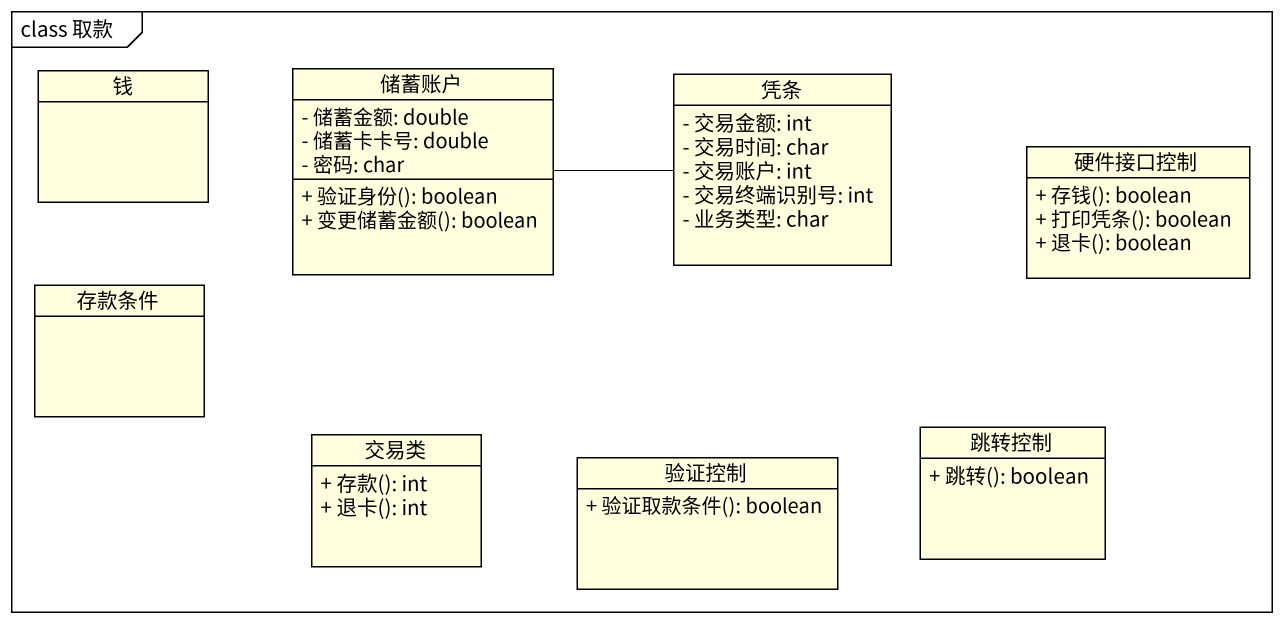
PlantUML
@startuml
mainframe class 取款
hide circle
hide empty members
skinparam classAttributeIconSize 0
class 钱 #FFFFE0
class 储蓄账户 #FFFFE0 {
  - 储蓄金额: double
  - 储蓄卡卡号: double
  - 密码: char
  + 验证身份(): boolean
  + 变更储蓄金额(): boolean
}
class 凭条 #FFFFE0 {
  - 交易金额: int
  - 交易时间: char
  - 交易账户: int
  - 交易终端识别号: int
  - 业务类型: char
}
class 硬件接口控制 #FFFFE0 {
  + 存钱(): boolean
  + 打印凭条(): boolean
  + 退卡(): boolean
}
class 存款条件 #FFFFE0
class 交易类 #FFFFE0 {
  + 存款(): int
  + 退卡(): int
}
class 验证控制 #FFFFE0 {
  + 验证取款条件(): boolean
}
class 跳转控制 #FFFFE0 {
  + 跳转(): boolean
}
储蓄账户 -right- 凭条
@enduml
